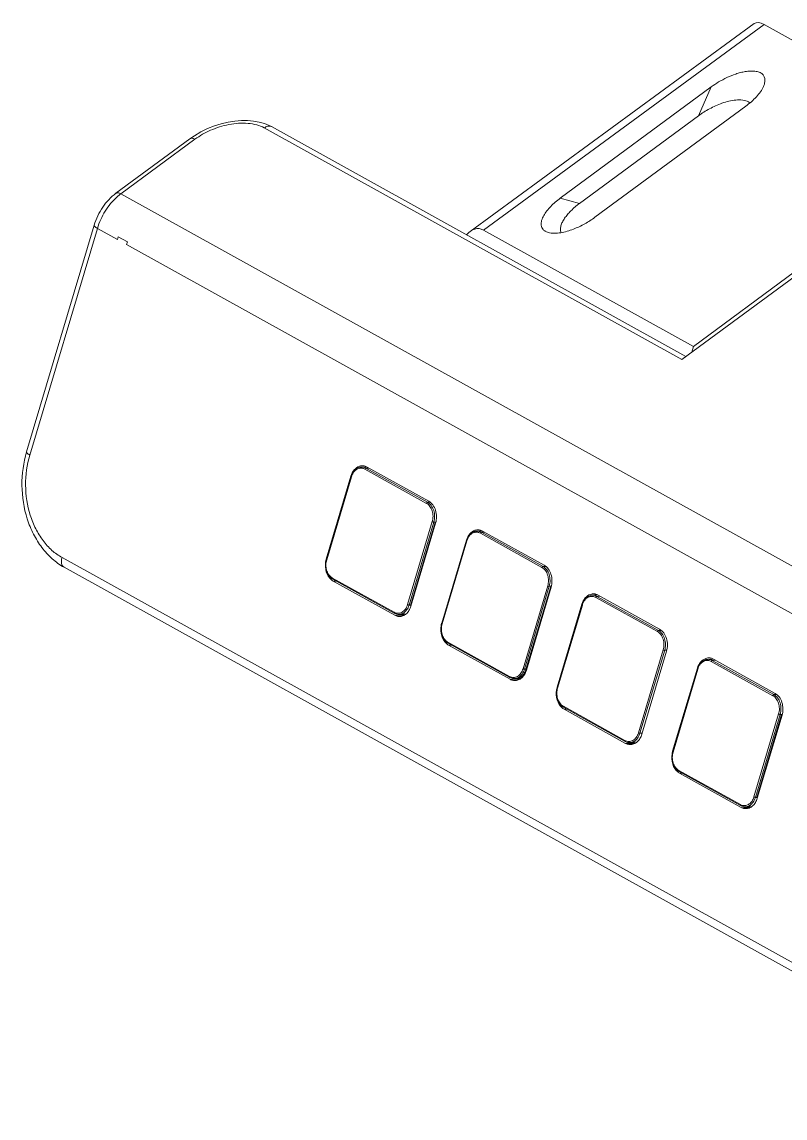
# Model space of a CAD drawing. Header units: millimetres. Extents: x -297 to 297, y -210 to 210.
# Drawn here: x 114 to 168.4, y -75.4 to 2.9 of the extents above; entities that cross this region are included whole.
import ezdxf

# ---------------------------------------------------------------- set-up
doc = ezdxf.new("R2010")
doc.units = ezdxf.units.MM
doc.layers.add('ASM0004_ASM_DXF_CONTINUOUS_LINE', color=7, linetype='Continuous', lineweight=18)
doc.layers.add('JCHT35K-ANJIDXF_CONTINUOUS_LINE', color=7, linetype='Continuous', lineweight=18)

msp = doc.modelspace()

# ---------------------------------------------------------------- linework, layer by layer
at = {"layer": 'ASM0004_ASM_DXF_CONTINUOUS_LINE', "color": 7, "linetype": 'Continuous'}
for p, q in [((166.25, 2.733), (145.993, -12.093)), ((166.961, 2.662), (146.935, -11.996)), ((185.815, -7.802), (166.961, 2.662)), ((163.18, -1.787), (152.42, -9.721)), ((162.277, -3.845), (163.18, -1.787)), ((153.797, -10.098), (162.277, -3.845)), ((154.891, -11.091), (165.65, -3.158)), ((161.38, -21.026), (131.821, -4.62)), ((131.314, -4.711), (161.093, -21.238)), ((126.013, -5.484), (120.737, -9.375)), ((121.093, -9.41), (126.37, -5.519)), ((199.587, -52.976), (121.093, -9.41)), ((152.42, -9.721), (153.797, -10.098)), ((119.184, -11.64), (114.364, -27.819)), ((114.592, -28.056), (119.412, -11.877)), ((119.412, -11.877), (120.839, -12.669)), ((120.839, -12.669), (120.898, -12.472)), ((120.898, -12.472), (121.557, -12.838)), ((161.92, -20.313), (146.935, -11.996)), ((121.557, -12.838), (121.498, -13.034)), ((121.498, -13.034), (195.82, -54.285)), ((161.093, -21.238), (169.174, -15.279)), ((169.119, -14.982), (161.92, -20.313)), ((161.807, -20.711), (161.92, -20.313)), ((143.037, -31.345), (138.646, -28.907)), ((137.492, -29.56), (135.729, -35.477)), ((137.492, -29.56), (137.503, -29.559)), ((141.738, -38.782), (143.501, -32.862)), ((141.767, -38.828), (143.53, -32.911)), ((143.542, -32.861), (143.501, -32.862)), ((151.271, -35.914), (146.88, -33.477)), ((145.726, -34.13), (143.963, -40.047)), ((145.726, -34.13), (145.745, -34.129)), ((187.701, -74.667), (116.892, -35.366)), ((135.739, -35.477), (135.729, -35.477)), ((117.042, -36.058), (187.851, -75.358)), ((136.222, -37.044), (140.613, -39.481)), ((136.222, -37.044), (136.463, -37.052)), ((149.971, -43.352), (151.735, -37.432)), ((150.001, -43.398), (151.764, -37.481)), ((151.775, -37.431), (151.735, -37.432)), ((159.504, -40.484), (155.113, -38.047)), ((141.738, -38.782), (141.768, -38.783)), ((153.959, -38.699), (152.196, -44.617)), ((153.959, -38.699), (153.979, -38.699)), ((141.24, -39.502), (140.613, -39.481)), ((140.889, -39.44), (140.887, -39.44)), ((140.889, -39.44), (140.887, -39.44)), ((141.324, -39.457), (140.993, -39.451)), ((143.981, -40.046), (143.963, -40.047)), ((144.456, -41.614), (148.847, -44.051)), ((144.456, -41.614), (144.687, -41.621)), ((158.234, -47.968), (159.997, -42.051)), ((160.009, -42.001), (159.969, -42.002)), ((167.738, -45.054), (163.347, -42.617)), ((149.971, -43.352), (150.002, -43.353)), ((162.193, -43.269), (160.43, -49.187)), ((162.193, -43.269), (162.213, -43.269)), ((149.474, -44.072), (148.847, -44.051)), ((149.557, -44.027), (149.226, -44.021)), ((152.215, -44.616), (152.196, -44.617)), ((152.689, -46.183), (157.08, -48.621)), ((152.689, -46.183), (152.911, -46.191)), ((166.439, -52.492), (168.202, -46.571)), ((166.468, -52.538), (168.231, -46.621)), ((168.242, -46.57), (168.202, -46.571)), ((158.205, -47.922), (158.235, -47.922)), ((157.707, -48.642), (157.08, -48.621)), ((157.791, -48.597), (157.46, -48.59)), ((160.448, -49.186), (160.43, -49.187)), ((160.923, -50.753), (161.136, -50.76)), ((160.923, -50.753), (165.314, -53.19)), ((166.025, -53.167), (165.694, -53.16)), ((166.439, -52.492), (166.469, -52.492)), ((165.941, -53.212), (165.314, -53.19))]:
    msp.add_line(p, q, dxfattribs=at)
msp.add_lwpolyline([(131.821, -4.62), (131.67, -4.542), (131.327, -4.401), (130.955, -4.295), (130.554, -4.222), (130.127, -4.186), (129.678, -4.186), (129.211, -4.224), (128.732, -4.301), (128.245, -4.416), (127.755, -4.57), (127.269, -4.762), (126.791, -4.995), (126.328, -5.267), (126.013, -5.484)], dxfattribs=at)
for centre, radius, start, end in [((165.496, -3.39), 0.629, 49.8443, 57.11725), ((165.514, -3.368), 0.601, 45.87915, 49.81286), ((131.673, -4.888), 0.306, 61.10196, 64.29144), ((123.489, -12.628), 4.012, 130.27665, 131.78587), ((123.338, -12.449), 3.779, 126.45543, 130.28824), ((138.31, -29.493), 0.676, 96.36608, 108.25748), ((138.308, -29.476), 0.659, 93.81339, 96.30414), ((138.308, -29.473), 0.656, 84.14368, 93.80612), ((146.544, -34.063), 0.676, 96.36608, 108.25748), ((146.541, -34.046), 0.659, 93.81339, 96.30414), ((146.541, -34.043), 0.656, 84.14368, 93.80612), ((137.188, -35.909), 1.521, 164.28914, 170.54433), ((137.113, -35.889), 1.444, 163.41086, 164.24663), ((136.661, -36.272), 0.888, 230.44584, 233.36461), ((136.621, -36.327), 0.82, 233.30428, 240.88914), ((154.778, -38.633), 0.676, 96.36608, 108.25748), ((154.775, -38.616), 0.659, 93.81339, 96.30414), ((154.775, -38.613), 0.656, 84.14368, 93.80612), ((141.008, -38.798), 0.653, 250.3933, 259.32981), ((141.005, -38.818), 0.633, 259.52041, 268.92491), ((141.004, -38.862), 0.589, 269.18844, 270.15336), ((145.423, -40.48), 1.523, 164.45525, 170.54196), ((145.348, -40.46), 1.446, 163.41131, 164.41592), ((144.894, -40.842), 0.888, 230.44519, 233.45322), ((144.854, -40.898), 0.82, 233.39518, 240.89103), ((163.011, -43.203), 0.676, 96.36608, 108.25748), ((163.009, -43.186), 0.659, 93.81339, 96.30414), ((163.008, -43.183), 0.656, 84.14368, 93.80612), ((149.242, -43.369), 0.652, 252.65799, 259.29967), ((149.239, -43.381), 0.64, 259.32308, 259.52995), ((149.238, -43.388), 0.633, 259.52041, 268.92491), ((149.237, -43.432), 0.589, 269.18844, 270.15336), ((149.237, -43.426), 0.594, 270.16862, 283.97739), ((153.658, -45.05), 1.525, 164.62117, 170.53968), ((153.584, -45.03), 1.448, 163.41184, 164.58498), ((153.127, -45.413), 0.887, 230.44452, 233.5419), ((153.088, -45.468), 0.819, 233.48616, 240.8929), ((157.475, -47.943), 0.648, 254.98278, 259.28865), ((157.473, -47.951), 0.64, 259.29784, 259.52995), ((157.472, -47.957), 0.633, 259.52041, 268.92491), ((157.471, -48.002), 0.589, 269.18844, 270.15336), ((157.47, -47.995), 0.596, 270.19188, 282.11305), ((161.894, -49.62), 1.526, 164.7869, 170.53749), ((161.82, -49.601), 1.45, 163.41243, 164.75382), ((161.361, -49.983), 0.887, 230.44383, 233.63065), ((161.321, -50.038), 0.818, 233.57723, 240.89475), ((165.707, -52.517), 0.644, 257.24288, 259.27072), ((165.707, -52.521), 0.64, 259.2726, 259.52994), ((165.705, -52.527), 0.633, 259.52041, 268.92491), ((165.704, -52.572), 0.589, 269.18844, 270.15336), ((165.704, -52.566), 0.594, 270.17828, 280.28312)]:
    msp.add_arc(centre, radius, start, end, dxfattribs=at)
for centre, major_axis, ratio, start_param, end_param in [((167.198, 1.445), (-0.95, 1.288), 0.465762, 5.488409, 6.281555), ((146.4, -13.778), (0.255, 1.877), 0.63632, 6.03997, 7.071362)]:
    msp.add_ellipse(centre, major_axis=major_axis, ratio=ratio, start_param=start_param, end_param=end_param, dxfattribs=at)
for points, knots in [([(163.18, -1.787), (163.35, -1.661), (163.712, -1.42), (164.297, -1.108), (164.823, -0.894), (165.267, -0.759), (165.611, -0.685), (165.958, -0.65), (166.294, -0.656), (166.558, -0.711), (166.736, -0.795), (166.87, -0.899), (166.979, -1.068), (167.023, -1.296), (166.999, -1.528), (166.947, -1.677), (166.915, -1.75)], [0, 0, 0, 0, 755.689212, 1542.285006, 2355.965333, 2771.455551, 3189.517643, 3605.471137, 4009.555349, 4384.274266, 4552.846348, 4706.003569, 4982.753946, 5246.676557, 5517.186167, 5802.901495, 5802.901495, 5802.901495, 5802.901495]), ([(166.915, -1.75), (166.857, -1.883), (166.7, -2.143), (166.298, -2.637), (165.92, -2.959), (165.65, -3.158)], [0, 0, 0, 0, 330.001821, 683.118716, 1446.762881, 1446.762881, 1446.762881, 1446.762881]), ([(165.838, -2.862), (165.716, -2.783), (165.404, -2.707), (164.927, -2.709), (164.431, -2.794), (163.797, -2.99), (163.062, -3.321), (162.525, -3.662), (162.277, -3.845)], [0, 0, 0, 0, 297.560016, 634.491277, 981.969576, 1327.326603, 1996.96074, 2631.523844, 2631.523844, 2631.523844, 2631.523844]), ([(126.37, -5.519), (126.715, -5.265), (127.493, -4.826), (128.566, -4.488), (129.472, -4.368), (130.141, -4.369), (130.764, -4.472), (131.146, -4.617), (131.314, -4.711)], [0, 0, 0, 0, 508.488796, 1049.735142, 1322.963067, 1589.226629, 1840.051504, 2068.170402, 2068.170402, 2068.170402, 2068.170402]), ([(131.314, -4.711), (131.389, -4.656), (131.501, -4.597), (131.623, -4.58), (131.653, -4.58)], [0, 0, 0, 0, 630.431621, 835.284931, 835.284931, 835.284931, 835.284931]), ([(126.013, -5.484), (126.036, -5.468), (126.091, -5.445), (126.183, -5.447), (126.278, -5.473), (126.339, -5.502), (126.37, -5.519)], [0, 0, 0, 0, 315.397003, 657.421129, 1031.767085, 1427.172559, 1427.172559, 1427.172559, 1427.172559]), ([(120.737, -9.375), (120.369, -9.646), (119.727, -10.341), (119.318, -11.19), (119.184, -11.64)], [0, 0, 0, 0, 383.644103, 778.521991, 778.521991, 778.521991, 778.521991]), ([(121.093, -9.41), (121.059, -9.391), (120.993, -9.36), (120.895, -9.336), (120.807, -9.338), (120.757, -9.36), (120.737, -9.375)], [0, 0, 0, 0, 430.857885, 800.560938, 1113.862091, 1392.355827, 1392.355827, 1392.355827, 1392.355827]), ([(119.412, -11.877), (119.541, -11.446), (119.916, -10.628), (120.487, -9.929), (120.815, -9.636)], [0, 0, 0, 0, 395.498103, 782.375163, 782.375163, 782.375163, 782.375163]), ([(151.552, -12.17), (151.481, -12.15), (151.35, -12.101), (151.151, -11.939), (151.034, -11.653), (151.075, -11.294), (151.231, -10.953), (151.456, -10.623), (151.836, -10.187), (152.177, -9.9), (152.42, -9.721)], [0, 0, 0, 0, 224.988113, 420.764436, 766.290664, 1114.61385, 1493.283397, 1900.542703, 2331.157204, 3252.58817, 3252.58817, 3252.58817, 3252.58817]), ([(153.797, -10.098), (153.599, -10.244), (153.318, -10.476), (152.987, -10.818), (152.776, -11.08), (152.602, -11.35), (152.473, -11.625), (152.418, -11.909), (152.447, -12.097), (152.48, -12.181)], [0, 0, 0, 0, 818.8166, 1207.872204, 1580.971126, 1936.792545, 2272.750302, 2585.809422, 2887.014779, 2887.014779, 2887.014779, 2887.014779]), ([(119.184, -11.64), (119.173, -11.677), (119.226, -11.75), (119.311, -11.816), (119.376, -11.856), (119.412, -11.877)], [0, 0, 0, 0, 369.576167, 683.125669, 1079.949088, 1079.949088, 1079.949088, 1079.949088]), ([(154.891, -11.091), (154.661, -11.261), (154.166, -11.579), (153.352, -11.961), (152.611, -12.185), (151.998, -12.238), (151.693, -12.21), (151.552, -12.17)], [0, 0, 0, 0, 507.591804, 1041.574167, 1595.044709, 1871.43007, 2131.905377, 2131.905377, 2131.905377, 2131.905377]), ([(117.042, -36.058), (116.738, -35.889), (116.156, -35.47), (115.419, -34.661), (114.822, -33.694), (114.227, -32.228), (113.916, -30.218), (114.134, -28.592), (114.364, -27.819)], [0, 0, 0, 0, 240.385177, 490.456261, 750.964589, 1021.09994, 1578.214884, 2134.875351, 2134.875351, 2134.875351, 2134.875351]), ([(114.592, -28.056), (114.386, -28.747), (114.191, -30.202), (114.462, -32), (114.984, -33.307), (115.504, -34.159), (116.136, -34.862), (116.634, -35.223), (116.892, -35.366)], [0, 0, 0, 0, 554.400752, 1109.615568, 1376.745529, 1631.57334, 1872.340773, 2099.139093, 2099.139093, 2099.139093, 2099.139093]), ([(114.592, -28.056), (114.556, -28.035), (114.491, -27.995), (114.406, -27.929), (114.353, -27.857), (114.364, -27.819)], [0, 0, 0, 0, 409.868506, 733.584438, 1115.326367, 1115.326367, 1115.326367, 1115.326367]), ([(137.492, -29.56), (137.541, -29.396), (137.686, -29.1), (137.957, -28.897), (138.098, -28.851)], [0, 0, 0, 0, 514.482126, 962.489314, 962.489314, 962.489314, 962.489314]), ([(138.374, -28.82), (138.398, -28.823), (138.492, -28.837), (138.583, -28.872), (138.646, -28.907)], [0, 0, 0, 0, 237.812915, 966.423343, 966.423343, 966.423343, 966.423343]), ([(143.037, -31.345), (143.151, -31.407), (143.358, -31.602), (143.547, -31.996), (143.616, -32.451), (143.574, -32.763), (143.53, -32.911)], [0, 0, 0, 0, 396.543319, 840.021, 1313.404898, 1786.201363, 1786.201363, 1786.201363, 1786.201363]), ([(145.726, -34.13), (145.775, -33.966), (145.919, -33.67), (146.191, -33.467), (146.332, -33.421)], [0, 0, 0, 0, 551.25371, 1031.281318, 1031.281318, 1031.281318, 1031.281318]), ([(146.608, -33.39), (146.631, -33.393), (146.726, -33.407), (146.817, -33.442), (146.88, -33.477)], [0, 0, 0, 0, 254.732623, 1035.181596, 1035.181596, 1035.181596, 1035.181596]), ([(117.042, -36.058), (116.997, -36.033), (116.915, -35.953), (116.852, -35.784), (116.843, -35.58), (116.87, -35.439), (116.892, -35.366)], [0, 0, 0, 0, 311.619567, 662.773553, 1070.439455, 1528.62971, 1528.62971, 1528.62971, 1528.62971]), ([(136.095, -36.957), (135.924, -36.816), (135.673, -36.386), (135.647, -35.902), (135.687, -35.659)], [0, 0, 0, 0, 464.567982, 979.13088, 979.13088, 979.13088, 979.13088]), ([(151.271, -35.914), (151.384, -35.977), (151.592, -36.172), (151.781, -36.565), (151.85, -37.021), (151.808, -37.333), (151.764, -37.481)], [0, 0, 0, 0, 423.659512, 897.462825, 1403.217384, 1908.34434, 1908.34434, 1908.34434, 1908.34434]), ([(153.959, -38.699), (154.008, -38.536), (154.153, -38.239), (154.424, -38.037), (154.566, -37.99)], [0, 0, 0, 0, 588.107153, 1100.226463, 1100.226463, 1100.226463, 1100.226463]), ([(154.842, -37.96), (154.865, -37.962), (154.959, -37.977), (155.05, -38.012), (155.113, -38.047)], [0, 0, 0, 0, 271.690874, 1104.096483, 1104.096483, 1104.096483, 1104.096483]), ([(141.767, -38.828), (141.735, -38.936), (141.649, -39.138), (141.452, -39.384), (141.204, -39.542), (141.017, -39.574), (140.927, -39.571)], [0, 0, 0, 0, 511.219274, 982.025181, 1412.348025, 1818.41799, 1818.41799, 1818.41799, 1818.41799]), ([(140.927, -39.571), (140.9, -39.57), (140.791, -39.559), (140.685, -39.521), (140.613, -39.481)], [0, 0, 0, 0, 251.972693, 1023.891407, 1023.891407, 1023.891407, 1023.891407]), ([(141.005, -39.451), (141.019, -39.451), (141.072, -39.449), (141.125, -39.44), (141.164, -39.429)], [0, 0, 0, 0, 255.320521, 1025.175163, 1025.175163, 1025.175163, 1025.175163]), ([(141.164, -39.429), (141.176, -39.425), (141.227, -39.41), (141.275, -39.387), (141.31, -39.368)], [0, 0, 0, 0, 253.125322, 1025.978986, 1025.978986, 1025.978986, 1025.978986]), ([(144.329, -41.527), (144.158, -41.385), (143.907, -40.956), (143.88, -40.472), (143.921, -40.229)], [0, 0, 0, 0, 497.406705, 1048.342297, 1048.342297, 1048.342297, 1048.342297]), ([(159.504, -40.484), (159.618, -40.547), (159.825, -40.742), (160.014, -41.135), (160.083, -41.591), (160.041, -41.903), (159.997, -42.051)], [0, 0, 0, 0, 450.828941, 955.017422, 1493.206193, 2030.727112, 2030.727112, 2030.727112, 2030.727112]), ([(162.193, -43.269), (162.242, -43.105), (162.386, -42.809), (162.658, -42.607), (162.799, -42.56)], [0, 0, 0, 0, 625.028132, 1169.297955, 1169.297955, 1169.297955, 1169.297955]), ([(163.075, -42.53), (163.099, -42.532), (163.193, -42.547), (163.284, -42.582), (163.347, -42.617)], [0, 0, 0, 0, 288.680955, 1173.140715, 1173.140715, 1173.140715, 1173.140715]), ([(150.001, -43.398), (149.969, -43.506), (149.883, -43.707), (149.685, -43.954), (149.438, -44.112), (149.25, -44.144), (149.161, -44.141)], [0, 0, 0, 0, 545.750331, 1048.357516, 1507.747148, 1941.245707, 1941.245707, 1941.245707, 1941.245707]), ([(149.544, -43.938), (149.593, -43.91), (149.688, -43.84), (149.808, -43.703), (149.905, -43.539), (149.952, -43.416), (149.971, -43.352)], [0, 0, 0, 0, 445.009846, 917.309243, 1417.621542, 1942.618229, 1942.618229, 1942.618229, 1942.618229]), ([(149.161, -44.141), (149.134, -44.14), (149.025, -44.129), (148.919, -44.091), (148.847, -44.051)], [0, 0, 0, 0, 269.023985, 1093.179359, 1093.179359, 1093.179359, 1093.179359]), ([(149.381, -44.003), (149.395, -44), (149.451, -43.983), (149.505, -43.959), (149.544, -43.938)], [0, 0, 0, 0, 269.953049, 1095.198004, 1095.198004, 1095.198004, 1095.198004]), ([(152.562, -46.097), (152.391, -45.955), (152.141, -45.525), (152.114, -45.042), (152.154, -44.799)], [0, 0, 0, 0, 530.29281, 1117.653576, 1117.653576, 1117.653576, 1117.653576]), ([(167.738, -45.054), (167.851, -45.117), (168.059, -45.312), (168.248, -45.705), (168.317, -46.16), (168.275, -46.472), (168.231, -46.621)], [0, 0, 0, 0, 478.042643, 1012.665804, 1583.341639, 2153.309309, 2153.309309, 2153.309309, 2153.309309]), ([(158.234, -47.968), (158.202, -48.076), (158.116, -48.277), (157.919, -48.523), (157.671, -48.681), (157.484, -48.714), (157.394, -48.711)], [0, 0, 0, 0, 580.32529, 1114.774183, 1603.267559, 2064.229582, 2064.229582, 2064.229582, 2064.229582]), ([(157.394, -48.711), (157.368, -48.71), (157.258, -48.699), (157.153, -48.661), (157.08, -48.621)], [0, 0, 0, 0, 286.096666, 1162.554222, 1162.554222, 1162.554222, 1162.554222]), ([(157.595, -48.577), (157.611, -48.574), (157.674, -48.558), (157.735, -48.532), (157.777, -48.507)], [0, 0, 0, 0, 286.794932, 1164.497843, 1164.497843, 1164.497843, 1164.497843]), ([(160.796, -50.666), (160.625, -50.525), (160.374, -50.095), (160.347, -49.612), (160.388, -49.369)], [0, 0, 0, 0, 563.218071, 1187.047381, 1187.047381, 1187.047381, 1187.047381]), ([(166.468, -52.538), (166.436, -52.646), (166.35, -52.847), (166.153, -53.093), (165.905, -53.251), (165.717, -53.284), (165.628, -53.28)], [0, 0, 0, 0, 614.936825, 1181.26111, 1698.889018, 2187.343559, 2187.343559, 2187.343559, 2187.343559]), ([(165.81, -53.151), (165.828, -53.148), (165.897, -53.132), (165.964, -53.104), (166.011, -53.077)], [0, 0, 0, 0, 303.697916, 1233.869967, 1233.869967, 1233.869967, 1233.869967]), ([(165.628, -53.28), (165.601, -53.279), (165.492, -53.269), (165.386, -53.231), (165.314, -53.19)], [0, 0, 0, 0, 303.187156, 1232.001453, 1232.001453, 1232.001453, 1232.001453])]:
    msp.add_open_spline(points, degree=3, knots=knots, dxfattribs=at)
msp.add_open_spline([(131.653, -4.58), (131.705, -4.579), (131.759, -4.59), (131.806, -4.612)], degree=3, dxfattribs=at)
at = {"layer": 'JCHT35K-ANJIDXF_CONTINUOUS_LINE', "color": 7, "linetype": 'Continuous'}
for p, q in [((138.601, -28.888), (138.229, -28.906)), ((137.504, -29.581), (135.74, -35.502)), ((135.763, -35.525), (137.527, -29.604)), ((138.488, -29.061), (142.882, -31.5)), ((138.771, -28.976), (138.563, -28.987)), ((142.956, -31.425), (138.563, -28.987)), ((142.956, -31.425), (143.146, -31.42)), ((143.292, -32.805), (141.528, -38.725)), ((141.636, -38.755), (143.4, -32.835)), ((143.549, -32.83), (143.4, -32.835)), ((146.843, -33.461), (146.462, -33.48)), ((147.011, -33.55), (146.796, -33.561)), ((151.189, -35.999), (146.796, -33.561)), ((145.736, -34.155), (143.973, -40.076)), ((143.995, -40.099), (145.759, -34.178)), ((146.721, -33.635), (151.114, -36.074)), ((151.189, -35.999), (151.386, -35.994)), ((140.567, -39.269), (136.173, -36.83)), ((136.189, -36.9), (140.582, -39.338)), ((151.525, -37.379), (149.761, -43.299)), ((149.869, -43.329), (151.632, -37.409)), ((151.781, -37.404), (151.632, -37.409)), ((155.085, -38.035), (154.694, -38.054)), ((154.953, -38.209), (159.346, -40.648)), ((155.251, -38.124), (155.028, -38.135)), ((159.421, -40.573), (155.028, -38.135)), ((141.636, -38.755), (141.788, -38.758)), ((153.969, -38.729), (152.205, -44.65)), ((152.228, -44.673), (153.992, -38.752)), ((140.993, -39.425), (140.891, -39.423)), ((159.421, -40.573), (159.625, -40.567)), ((148.799, -43.843), (144.406, -41.404)), ((144.421, -41.474), (148.814, -43.912)), ((159.757, -41.953), (157.993, -47.873)), ((158.101, -47.903), (159.865, -41.983)), ((160.014, -41.978), (159.865, -41.983)), ((163.327, -42.608), (162.926, -42.628)), ((163.185, -42.783), (167.579, -45.222)), ((163.492, -42.697), (163.26, -42.709)), ((167.654, -45.147), (163.26, -42.709)), ((149.869, -43.329), (150.021, -43.332)), ((162.201, -43.303), (160.437, -49.224)), ((160.46, -49.247), (162.224, -43.326)), ((149.227, -43.999), (149.124, -43.997)), ((167.654, -45.147), (167.865, -45.141)), ((157.032, -48.417), (152.638, -45.978)), ((152.653, -46.048), (157.047, -48.486)), ((167.989, -46.527), (166.225, -52.447)), ((166.333, -52.477), (168.097, -46.557)), ((168.247, -46.552), (168.097, -46.557)), ((158.101, -47.903), (158.253, -47.906)), ((157.46, -48.573), (157.356, -48.571)), ((165.264, -52.991), (160.871, -50.553)), ((160.886, -50.622), (165.279, -53.06)), ((165.694, -53.147), (165.588, -53.145)), ((166.333, -52.477), (166.485, -52.48))]:
    msp.add_line(p, q, dxfattribs=at)
for centre, radius, start, end in [((138.258, -29.496), 0.59, 90.1567, 92.46591), ((146.491, -34.07), 0.59, 90.1567, 92.46591), ((136.515, -36.221), 0.699, 235.24703, 240.78486), ((136.203, -36.873), 0.0306, 234.91827, 241.06331), ((154.723, -38.644), 0.59, 90.1567, 92.46591), ((140.923, -38.726), 0.7, 240.8848, 249.43839), ((140.914, -38.748), 0.677, 249.46519, 250.0638), ((140.907, -38.771), 0.653, 249.9979, 259.62621), ((140.903, -38.79), 0.633, 259.63828, 268.92566), ((140.902, -38.835), 0.589, 269.18844, 270.15336), ((144.742, -40.802), 0.69, 236.74245, 240.8103), ((144.436, -41.447), 0.0306, 234.91827, 241.06331), ((162.955, -43.218), 0.59, 90.1567, 92.46591), ((149.155, -43.3), 0.7, 240.88547, 249.40262), ((149.147, -43.322), 0.677, 249.42916, 250.06376), ((149.135, -43.367), 0.631, 262.00203, 268.93803), ((149.134, -43.409), 0.589, 269.18844, 270.15336), ((152.972, -45.381), 0.685, 238.26108, 240.81947), ((152.668, -46.021), 0.0306, 234.91827, 241.06331), ((157.388, -47.874), 0.7, 240.88613, 249.36686), ((157.379, -47.896), 0.677, 249.39314, 250.06373), ((157.368, -47.943), 0.629, 264.44641, 268.9458), ((157.367, -47.983), 0.589, 269.18844, 270.15336), ((160.901, -50.595), 0.0306, 234.91827, 241.06331), ((165.62, -52.448), 0.701, 240.88679, 249.33111), ((165.611, -52.47), 0.677, 249.35713, 250.06369), ((165.6, -52.519), 0.627, 266.83524, 268.94949), ((165.599, -52.557), 0.589, 269.18844, 270.15336)]:
    msp.add_arc(centre, radius, start, end, dxfattribs=at)
for points, knots in [([(137.504, -29.581), (137.532, -29.489), (137.605, -29.315), (137.747, -29.131), (137.884, -29.021), (137.993, -28.96), (138.11, -28.919), (138.19, -28.908), (138.23, -28.906)], [0, 0, 0, 0, 670.778029, 1298.987022, 1597.866848, 1887.781214, 2171.057853, 2450.58386, 2450.58386, 2450.58386, 2450.58386]), ([(138.563, -28.987), (138.516, -28.96), (138.416, -28.919), (138.309, -28.905), (138.257, -28.905)], [0, 0, 0, 0, 490.632502, 966.198436, 966.198436, 966.198436, 966.198436]), ([(137.504, -29.581), (137.503, -29.584), (137.508, -29.591), (137.517, -29.598), (137.523, -29.602), (137.527, -29.604)], [0, 0, 0, 0, 446.361343, 832.036583, 1320.623321, 1320.623321, 1320.623321, 1320.623321]), ([(138.072, -29.003), (138.01, -29.018), (137.888, -29.072), (137.732, -29.207), (137.607, -29.388), (137.55, -29.529), (137.527, -29.604)], [0, 0, 0, 0, 383.577638, 793.560416, 1235.600247, 1707.348085, 1707.348085, 1707.348085, 1707.348085]), ([(138.488, -29.061), (138.456, -29.044), (138.389, -29.014), (138.284, -28.988), (138.177, -28.983), (138.106, -28.994), (138.072, -29.003)], [0, 0, 0, 0, 439.497387, 867.222051, 1289.161537, 1712.556346, 1712.556346, 1712.556346, 1712.556346]), ([(138.488, -29.061), (138.491, -29.051), (138.5, -29.033), (138.522, -29.003), (138.547, -28.987), (138.563, -28.987)], [0, 0, 0, 0, 367.946097, 731.804614, 1326.285337, 1326.285337, 1326.285337, 1326.285337]), ([(142.956, -31.425), (142.94, -31.426), (142.915, -31.442), (142.893, -31.471), (142.884, -31.49), (142.882, -31.5)], [0, 0, 0, 0, 616.642136, 994.057905, 1375.709111, 1375.709111, 1375.709111, 1375.709111]), ([(143.292, -32.805), (143.31, -32.744), (143.338, -32.617), (143.354, -32.358), (143.315, -32.101), (143.222, -31.867), (143.129, -31.715), (143.017, -31.59), (142.928, -31.525), (142.882, -31.5)], [0, 0, 0, 0, 385.24848, 777.515419, 1554.100904, 1927.728584, 2284.171475, 2620.87902, 2938.115292, 2938.115292, 2938.115292, 2938.115292]), ([(143.393, -32.008), (143.373, -31.944), (143.324, -31.822), (143.224, -31.658), (143.102, -31.522), (143.006, -31.453), (142.956, -31.425)], [0, 0, 0, 0, 481.965738, 941.683322, 1375.828366, 1784.725627, 1784.725627, 1784.725627, 1784.725627]), ([(143.4, -32.835), (143.44, -32.701), (143.477, -32.421), (143.435, -32.141), (143.393, -32.008)], [0, 0, 0, 0, 504.877535, 1010.609488, 1010.609488, 1010.609488, 1010.609488]), ([(143.292, -32.805), (143.3, -32.809), (143.318, -32.817), (143.346, -32.826), (143.373, -32.833), (143.392, -32.835), (143.4, -32.835)], [0, 0, 0, 0, 435.32514, 924.01267, 1398.784883, 1794.894, 1794.894, 1794.894, 1794.894]), ([(145.737, -34.155), (145.764, -34.063), (145.837, -33.889), (145.98, -33.705), (146.116, -33.595), (146.226, -33.534), (146.342, -33.494), (146.422, -33.482), (146.462, -33.48)], [0, 0, 0, 0, 718.727677, 1391.843328, 1712.088168, 2022.726665, 2326.252947, 2625.760486, 2625.760486, 2625.760486, 2625.760486]), ([(146.292, -33.58), (146.232, -33.596), (146.112, -33.651), (145.96, -33.786), (145.837, -33.965), (145.782, -34.104), (145.759, -34.178)], [0, 0, 0, 0, 411.449454, 851.189191, 1324.688692, 1829.328838, 1829.328838, 1829.328838, 1829.328838]), ([(146.721, -33.635), (146.687, -33.617), (146.619, -33.586), (146.51, -33.561), (146.4, -33.558), (146.327, -33.57), (146.292, -33.58)], [0, 0, 0, 0, 470.610297, 928.396862, 1380.267296, 1834.419101, 1834.419101, 1834.419101, 1834.419101]), ([(146.796, -33.561), (146.748, -33.534), (146.649, -33.493), (146.541, -33.479), (146.489, -33.479)], [0, 0, 0, 0, 525.554771, 1034.970565, 1034.970565, 1034.970565, 1034.970565]), ([(146.721, -33.635), (146.723, -33.626), (146.732, -33.607), (146.754, -33.577), (146.779, -33.561), (146.796, -33.561)], [0, 0, 0, 0, 393.72459, 783.075222, 1419.20557, 1419.20557, 1419.20557, 1419.20557]), ([(145.736, -34.155), (145.735, -34.158), (145.741, -34.165), (145.749, -34.172), (145.756, -34.176), (145.759, -34.178)], [0, 0, 0, 0, 477.790049, 890.621033, 1413.609606, 1413.609606, 1413.609606, 1413.609606]), ([(136.189, -36.9), (136.138, -36.872), (136.041, -36.801), (135.917, -36.665), (135.817, -36.501), (135.716, -36.252), (135.664, -35.91), (135.701, -35.633), (135.74, -35.502)], [0, 0, 0, 0, 276.81572, 566.905902, 870.980329, 1187.609312, 1842.643867, 2496.978207, 2496.978207, 2496.978207, 2496.978207]), ([(135.763, -35.525), (135.728, -35.642), (135.693, -35.887), (135.732, -36.192), (135.812, -36.418), (135.894, -36.568), (135.994, -36.696), (136.074, -36.766), (136.116, -36.795)], [0, 0, 0, 0, 651.615436, 1306.50637, 1623.631232, 1927.945235, 2216.99696, 2490.209655, 2490.209655, 2490.209655, 2490.209655]), ([(135.763, -35.525), (135.759, -35.523), (135.753, -35.519), (135.744, -35.513), (135.739, -35.505), (135.74, -35.502)], [0, 0, 0, 0, 490.10883, 878.362748, 1335.384434, 1335.384434, 1335.384434, 1335.384434]), ([(151.189, -35.999), (151.172, -36), (151.147, -36.016), (151.125, -36.045), (151.117, -36.064), (151.114, -36.074)], [0, 0, 0, 0, 658.345614, 1061.285993, 1468.748251, 1468.748251, 1468.748251, 1468.748251]), ([(151.525, -37.379), (151.543, -37.318), (151.57, -37.191), (151.587, -36.932), (151.548, -36.675), (151.455, -36.441), (151.362, -36.289), (151.249, -36.164), (151.16, -36.099), (151.114, -36.074)], [0, 0, 0, 0, 411.425595, 830.346545, 1659.699969, 2058.715147, 2439.377852, 2798.964222, 3137.756271, 3137.756271, 3137.756271, 3137.756271]), ([(151.625, -36.582), (151.605, -36.518), (151.556, -36.396), (151.456, -36.232), (151.334, -36.096), (151.239, -36.027), (151.189, -35.999)], [0, 0, 0, 0, 514.944478, 1006.118462, 1469.970093, 1906.846349, 1906.846349, 1906.846349, 1906.846349]), ([(151.632, -37.409), (151.672, -37.275), (151.709, -36.995), (151.667, -36.715), (151.625, -36.582)], [0, 0, 0, 0, 539.30507, 1079.522821, 1079.522821, 1079.522821, 1079.522821]), ([(136.186, -36.898), (136.182, -36.895), (136.175, -36.887), (136.169, -36.87), (136.169, -36.851), (136.171, -36.837), (136.174, -36.831)], [0, 0, 0, 0, 357.678222, 762.126571, 1227.963094, 1746.112091, 1746.112091, 1746.112091, 1746.112091]), ([(151.525, -37.379), (151.533, -37.383), (151.55, -37.391), (151.578, -37.401), (151.606, -37.407), (151.624, -37.409), (151.632, -37.409)], [0, 0, 0, 0, 464.968403, 986.932883, 1494.03449, 1917.116473, 1917.116473, 1917.116473, 1917.116473]), ([(153.969, -38.729), (153.996, -38.637), (154.07, -38.463), (154.212, -38.279), (154.348, -38.169), (154.458, -38.108), (154.574, -38.068), (154.655, -38.056), (154.695, -38.054)], [0, 0, 0, 0, 766.783881, 1484.905986, 1826.563319, 2157.972002, 2481.792926, 2801.326403, 2801.326403, 2801.326403, 2801.326403]), ([(154.503, -38.16), (154.445, -38.179), (154.33, -38.236), (154.185, -38.37), (154.067, -38.546), (154.013, -38.68), (153.992, -38.752)], [0, 0, 0, 0, 439.946978, 909.962071, 1414.825301, 1951.577594, 1951.577594, 1951.577594, 1951.577594]), ([(154.953, -38.209), (154.918, -38.19), (154.846, -38.158), (154.731, -38.133), (154.615, -38.133), (154.539, -38.149), (154.503, -38.16)], [0, 0, 0, 0, 501.523384, 988.994371, 1470.775988, 1956.487863, 1956.487863, 1956.487863, 1956.487863]), ([(155.028, -38.135), (154.981, -38.108), (154.881, -38.067), (154.774, -38.053), (154.721, -38.053)], [0, 0, 0, 0, 560.556546, 1103.899264, 1103.899264, 1103.899264, 1103.899264]), ([(154.953, -38.209), (154.956, -38.2), (154.964, -38.181), (154.986, -38.151), (155.011, -38.135), (155.028, -38.135)], [0, 0, 0, 0, 419.562486, 834.463976, 1512.339926, 1512.339926, 1512.339926, 1512.339926]), ([(140.567, -39.269), (140.611, -39.293), (140.703, -39.331), (140.85, -39.351), (140.998, -39.331), (141.138, -39.271), (141.266, -39.177), (141.377, -39.051), (141.467, -38.898), (141.511, -38.785), (141.528, -38.725)], [0, 0, 0, 0, 399.281921, 786.375101, 1172.91922, 1570.683996, 1988.897178, 2432.668126, 2902.726906, 3395.996657, 3395.996657, 3395.996657, 3395.996657]), ([(141.208, -39.34), (141.258, -39.313), (141.353, -39.242), (141.472, -39.106), (141.57, -38.941), (141.617, -38.819), (141.636, -38.755)], [0, 0, 0, 0, 416.579179, 858.704443, 1327.052927, 1818.508771, 1818.508771, 1818.508771, 1818.508771]), ([(141.636, -38.755), (141.628, -38.755), (141.61, -38.753), (141.582, -38.747), (141.554, -38.738), (141.536, -38.73), (141.528, -38.725)], [0, 0, 0, 0, 401.286516, 882.297945, 1377.426167, 1818.419232, 1818.419232, 1818.419232, 1818.419232]), ([(153.969, -38.729), (153.968, -38.732), (153.973, -38.74), (153.982, -38.746), (153.988, -38.75), (153.992, -38.752)], [0, 0, 0, 0, 509.288706, 949.335872, 1506.802847, 1506.802847, 1506.802847, 1506.802847]), ([(140.567, -39.269), (140.565, -39.276), (140.562, -39.29), (140.563, -39.311), (140.569, -39.328), (140.577, -39.336), (140.582, -39.338)], [0, 0, 0, 0, 542.498136, 1025.85629, 1441.776145, 1811.447758, 1811.447758, 1811.447758, 1811.447758]), ([(140.904, -39.423), (140.956, -39.423), (141.063, -39.409), (141.162, -39.367), (141.208, -39.34)], [0, 0, 0, 0, 504.945008, 1024.737895, 1024.737895, 1024.737895, 1024.737895]), ([(144.421, -41.474), (144.37, -41.446), (144.273, -41.375), (144.149, -41.239), (144.049, -41.075), (143.948, -40.826), (143.896, -40.484), (143.933, -40.207), (143.973, -40.076)], [0, 0, 0, 0, 296.356125, 606.923755, 932.462777, 1271.442581, 1972.715986, 2673.239746, 2673.239746, 2673.239746, 2673.239746]), ([(143.995, -40.099), (143.96, -40.218), (143.925, -40.467), (143.966, -40.777), (144.05, -41.004), (144.135, -41.155), (144.238, -41.283), (144.321, -41.351), (144.364, -41.379)], [0, 0, 0, 0, 699.497488, 1401.877182, 1741.41289, 2066.717304, 2375.231408, 2666.556658, 2666.556658, 2666.556658, 2666.556658]), ([(143.995, -40.099), (143.992, -40.097), (143.985, -40.093), (143.977, -40.087), (143.971, -40.079), (143.973, -40.076)], [0, 0, 0, 0, 524.414071, 939.843879, 1428.854866, 1428.854866, 1428.854866, 1428.854866]), ([(159.421, -40.573), (159.405, -40.574), (159.38, -40.59), (159.358, -40.619), (159.349, -40.638), (159.346, -40.648)], [0, 0, 0, 0, 700.135828, 1128.653903, 1561.980896, 1561.980896, 1561.980896, 1561.980896]), ([(159.757, -41.953), (159.775, -41.892), (159.802, -41.765), (159.819, -41.506), (159.78, -41.249), (159.687, -41.015), (159.594, -40.863), (159.481, -40.738), (159.392, -40.673), (159.346, -40.648)], [0, 0, 0, 0, 437.654234, 883.281656, 1765.506877, 2189.959522, 2594.889712, 2977.399937, 3337.790192, 3337.790192, 3337.790192, 3337.790192]), ([(159.858, -41.156), (159.838, -41.092), (159.789, -40.97), (159.689, -40.806), (159.567, -40.67), (159.471, -40.601), (159.421, -40.573)], [0, 0, 0, 0, 547.989475, 1070.683056, 1564.300955, 2029.212417, 2029.212417, 2029.212417, 2029.212417]), ([(144.418, -41.472), (144.414, -41.469), (144.407, -41.461), (144.402, -41.444), (144.401, -41.425), (144.404, -41.411), (144.406, -41.405)], [0, 0, 0, 0, 382.823942, 815.706073, 1314.292128, 1868.868362, 1868.868362, 1868.868362, 1868.868362]), ([(159.865, -41.983), (159.904, -41.849), (159.942, -41.569), (159.899, -41.289), (159.858, -41.156)], [0, 0, 0, 0, 573.799503, 1148.570063, 1148.570063, 1148.570063, 1148.570063]), ([(159.757, -41.953), (159.765, -41.957), (159.783, -41.965), (159.81, -41.975), (159.838, -41.981), (159.856, -41.983), (159.865, -41.983)], [0, 0, 0, 0, 494.667947, 1049.972557, 1589.464937, 2039.570998, 2039.570998, 2039.570998, 2039.570998]), ([(162.201, -43.303), (162.229, -43.211), (162.302, -43.037), (162.444, -42.853), (162.581, -42.743), (162.69, -42.682), (162.807, -42.642), (162.887, -42.63), (162.927, -42.628)], [0, 0, 0, 0, 814.928038, 1578.138966, 1941.247982, 2293.464864, 2637.617572, 2977.213639, 2977.213639, 2977.213639, 2977.213639]), ([(162.722, -42.738), (162.666, -42.758), (162.554, -42.817), (162.412, -42.95), (162.298, -43.123), (162.245, -43.256), (162.224, -43.326)], [0, 0, 0, 0, 468.242624, 968.301948, 1504.649745, 2074.058165, 2074.058165, 2074.058165, 2074.058165]), ([(163.185, -42.783), (163.15, -42.764), (163.075, -42.731), (162.957, -42.706), (162.837, -42.708), (162.76, -42.726), (162.722, -42.738)], [0, 0, 0, 0, 532.57945, 1050.017968, 1561.847409, 2078.84951, 2078.84951, 2078.84951, 2078.84951]), ([(163.26, -42.709), (163.213, -42.682), (163.113, -42.641), (163.006, -42.627), (162.954, -42.627)], [0, 0, 0, 0, 595.623969, 1172.957243, 1172.957243, 1172.957243, 1172.957243]), ([(163.185, -42.783), (163.188, -42.774), (163.197, -42.755), (163.219, -42.725), (163.244, -42.709), (163.26, -42.709)], [0, 0, 0, 0, 445.44961, 885.950641, 1605.65173, 1605.65173, 1605.65173, 1605.65173]), ([(148.799, -43.843), (148.843, -43.867), (148.935, -43.905), (149.083, -43.925), (149.23, -43.905), (149.37, -43.845), (149.498, -43.751), (149.609, -43.625), (149.7, -43.472), (149.743, -43.359), (149.761, -43.299)], [0, 0, 0, 0, 426.321201, 839.628242, 1252.349041, 1677.050356, 2123.584839, 2597.407854, 3099.298907, 3625.972772, 3625.972772, 3625.972772, 3625.972772]), ([(149.441, -43.914), (149.49, -43.887), (149.585, -43.816), (149.705, -43.68), (149.802, -43.515), (149.849, -43.393), (149.869, -43.329)], [0, 0, 0, 0, 444.715968, 916.703466, 1416.685367, 1941.335355, 1941.335355, 1941.335355, 1941.335355]), ([(149.869, -43.329), (149.86, -43.329), (149.842, -43.327), (149.814, -43.321), (149.786, -43.312), (149.769, -43.304), (149.761, -43.299)], [0, 0, 0, 0, 428.382733, 941.873674, 1470.434623, 1941.205025, 1941.205025, 1941.205025, 1941.205025]), ([(162.201, -43.303), (162.2, -43.306), (162.206, -43.314), (162.214, -43.32), (162.221, -43.324), (162.224, -43.326)], [0, 0, 0, 0, 540.84528, 1008.158672, 1600.167444, 1600.167444, 1600.167444, 1600.167444]), ([(148.799, -43.843), (148.797, -43.85), (148.794, -43.864), (148.795, -43.885), (148.802, -43.902), (148.81, -43.91), (148.814, -43.912)], [0, 0, 0, 0, 579.290476, 1095.430084, 1539.557713, 1934.300534, 1934.300534, 1934.300534, 1934.300534]), ([(149.048, -43.991), (149.036, -43.99), (148.992, -43.982), (148.948, -43.97), (148.916, -43.958)], [0, 0, 0, 0, 271.64756, 1092.472495, 1092.472495, 1092.472495, 1092.472495]), ([(149.136, -43.997), (149.188, -43.997), (149.295, -43.983), (149.394, -43.941), (149.441, -43.914)], [0, 0, 0, 0, 539.088073, 1094.027999, 1094.027999, 1094.027999, 1094.027999]), ([(152.653, -46.048), (152.603, -46.02), (152.505, -45.949), (152.382, -45.813), (152.281, -45.649), (152.181, -45.4), (152.129, -45.058), (152.166, -44.781), (152.205, -44.65)], [0, 0, 0, 0, 315.924411, 646.998706, 994.03295, 1355.395465, 2102.973694, 2849.75278, 2849.75278, 2849.75278, 2849.75278]), ([(152.228, -44.673), (152.192, -44.794), (152.157, -45.047), (152.201, -45.361), (152.288, -45.591), (152.376, -45.742), (152.483, -45.869), (152.568, -45.936), (152.612, -45.963)], [0, 0, 0, 0, 747.697243, 1497.774944, 1859.733071, 2205.968601, 2533.837104, 2843.16096, 2843.16096, 2843.16096, 2843.16096]), ([(152.228, -44.673), (152.224, -44.671), (152.218, -44.667), (152.209, -44.661), (152.204, -44.653), (152.205, -44.65)], [0, 0, 0, 0, 558.77322, 1001.421623, 1522.47218, 1522.47218, 1522.47218, 1522.47218]), ([(167.654, -45.147), (167.637, -45.148), (167.612, -45.164), (167.59, -45.193), (167.582, -45.212), (167.579, -45.222)], [0, 0, 0, 0, 741.998345, 1196.138372, 1655.37485, 1655.37485, 1655.37485, 1655.37485]), ([(167.989, -46.527), (168.007, -46.466), (168.035, -46.339), (168.051, -46.081), (168.013, -45.823), (167.919, -45.589), (167.827, -45.437), (167.714, -45.312), (167.625, -45.247), (167.579, -45.222)], [0, 0, 0, 0, 463.925781, 936.303367, 1871.486883, 2321.41861, 2750.655986, 3156.127569, 3538.151362, 3538.151362, 3538.151362, 3538.151362]), ([(168.09, -45.73), (168.07, -45.666), (168.021, -45.544), (167.921, -45.38), (167.799, -45.244), (167.703, -45.175), (167.654, -45.147)], [0, 0, 0, 0, 581.089564, 1135.355292, 1658.789085, 2151.782492, 2151.782492, 2151.782492, 2151.782492]), ([(152.651, -46.046), (152.646, -46.043), (152.639, -46.035), (152.634, -46.018), (152.634, -45.999), (152.636, -45.985), (152.638, -45.979)], [0, 0, 0, 0, 408.005141, 869.361172, 1400.742968, 1991.797835, 1991.797835, 1991.797835, 1991.797835]), ([(168.097, -46.557), (168.137, -46.423), (168.174, -46.143), (168.132, -45.863), (168.09, -45.73)], [0, 0, 0, 0, 608.349575, 1217.728676, 1217.728676, 1217.728676, 1217.728676]), ([(167.989, -46.527), (167.997, -46.531), (168.015, -46.539), (168.043, -46.549), (168.071, -46.555), (168.089, -46.557), (168.097, -46.557)], [0, 0, 0, 0, 524.414329, 1113.111649, 1685.045886, 2162.218642, 2162.218642, 2162.218642, 2162.218642]), ([(157.032, -48.417), (157.029, -48.424), (157.027, -48.438), (157.028, -48.459), (157.034, -48.476), (157.042, -48.484), (157.047, -48.486)], [0, 0, 0, 0, 616.129642, 1165.092426, 1637.463729, 2057.309667, 2057.309667, 2057.309667, 2057.309667]), ([(157.032, -48.417), (157.075, -48.441), (157.168, -48.479), (157.315, -48.499), (157.462, -48.479), (157.603, -48.42), (157.731, -48.325), (157.842, -48.199), (157.932, -48.046), (157.975, -47.933), (157.993, -47.873)], [0, 0, 0, 0, 453.394862, 892.949096, 1331.879858, 1783.551962, 2258.443757, 2762.35705, 3296.120851, 3856.241305, 3856.241305, 3856.241305, 3856.241305]), ([(157.368, -48.571), (157.421, -48.571), (157.527, -48.557), (157.626, -48.515), (157.673, -48.488)], [0, 0, 0, 0, 573.274552, 1163.40621, 1163.40621, 1163.40621, 1163.40621]), ([(157.673, -48.488), (157.722, -48.461), (157.817, -48.391), (157.937, -48.254), (158.035, -48.089), (158.082, -47.967), (158.101, -47.903)], [0, 0, 0, 0, 472.889169, 974.777546, 1506.4338, 2064.320889, 2064.320889, 2064.320889, 2064.320889]), ([(158.101, -47.903), (158.093, -47.903), (158.074, -47.901), (158.047, -47.895), (158.019, -47.886), (158.001, -47.878), (157.993, -47.873)], [0, 0, 0, 0, 455.51507, 1001.528819, 1563.567059, 2064.154492, 2064.154492, 2064.154492, 2064.154492]), ([(157.307, -48.569), (157.293, -48.567), (157.239, -48.56), (157.187, -48.546), (157.148, -48.532)], [0, 0, 0, 0, 288.871457, 1161.945756, 1161.945756, 1161.945756, 1161.945756]), ([(160.886, -50.622), (160.835, -50.594), (160.738, -50.523), (160.614, -50.387), (160.514, -50.223), (160.413, -49.974), (160.361, -49.632), (160.398, -49.355), (160.437, -49.224)], [0, 0, 0, 0, 335.515753, 687.120878, 1055.675671, 1439.447271, 2233.384885, 3026.473799, 3026.473799, 3026.473799, 3026.473799]), ([(160.46, -49.247), (160.442, -49.309), (160.415, -49.436), (160.398, -49.694), (160.437, -49.952), (160.53, -50.185), (160.623, -50.337), (160.736, -50.463), (160.825, -50.527), (160.871, -50.553)], [0, 0, 0, 0, 452.411133, 913.064274, 1825.036222, 2263.80038, 2682.383776, 3077.791234, 3450.333033, 3450.333033, 3450.333033, 3450.333033]), ([(160.46, -49.247), (160.456, -49.245), (160.45, -49.241), (160.441, -49.235), (160.436, -49.227), (160.437, -49.224)], [0, 0, 0, 0, 593.177033, 1063.079416, 1616.211192, 1616.211192, 1616.211192, 1616.211192]), ([(160.883, -50.62), (160.879, -50.617), (160.872, -50.609), (160.866, -50.592), (160.866, -50.573), (160.869, -50.559), (160.871, -50.553)], [0, 0, 0, 0, 433.215701, 923.078835, 1487.294611, 2114.870647, 2114.870647, 2114.870647, 2114.870647]), ([(165.264, -52.991), (165.262, -52.998), (165.259, -53.012), (165.26, -53.033), (165.266, -53.05), (165.275, -53.058), (165.279, -53.06)], [0, 0, 0, 0, 653.007797, 1234.828494, 1735.473363, 2180.448986, 2180.448986, 2180.448986, 2180.448986]), ([(165.264, -52.991), (165.275, -52.997), (165.32, -53.02), (165.367, -53.038), (165.403, -53.048)], [0, 0, 0, 0, 312.568482, 1229.910955, 1229.910955, 1229.910955, 1229.910955]), ([(165.565, -53.145), (165.55, -53.144), (165.487, -53.138), (165.425, -53.123), (165.381, -53.106)], [0, 0, 0, 0, 306.194447, 1231.487438, 1231.487438, 1231.487438, 1231.487438]), ([(165.403, -53.048), (165.445, -53.058), (165.529, -53.071), (165.658, -53.06), (165.783, -53.019), (165.9, -52.95), (166.006, -52.854), (166.131, -52.694), (166.195, -52.549), (166.225, -52.447)], [0, 0, 0, 0, 405.818227, 809.745279, 1221.423997, 1649.10451, 2098.416094, 2571.854525, 3584.214395, 3584.214395, 3584.214395, 3584.214395]), ([(165.601, -53.145), (165.653, -53.145), (165.76, -53.131), (165.859, -53.089), (165.906, -53.062)], [0, 0, 0, 0, 607.497188, 1232.857795, 1232.857795, 1232.857795, 1232.857795]), ([(165.906, -53.062), (165.955, -53.035), (166.05, -52.965), (166.17, -52.828), (166.267, -52.663), (166.314, -52.541), (166.333, -52.477)], [0, 0, 0, 0, 501.092706, 1032.91416, 1596.278872, 2187.438851, 2187.438851, 2187.438851, 2187.438851]), ([(166.333, -52.477), (166.325, -52.477), (166.307, -52.475), (166.279, -52.469), (166.251, -52.46), (166.233, -52.452), (166.226, -52.447)], [0, 0, 0, 0, 482.677504, 1061.250136, 1656.802803, 2187.240342, 2187.240342, 2187.240342, 2187.240342])]:
    msp.add_open_spline(points, degree=3, knots=knots, dxfattribs=at)

doc.saveas('drawing.dxf')
